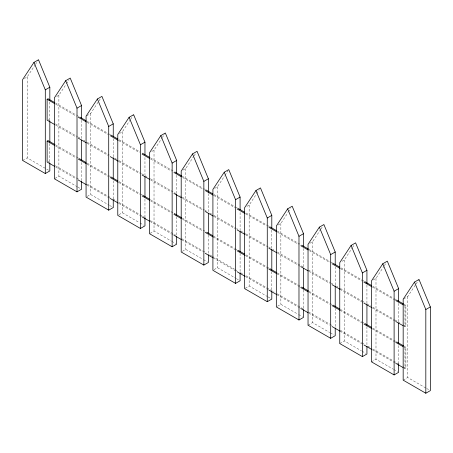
<?xml version="1.0" encoding="UTF-8"?>
<svg xmlns="http://www.w3.org/2000/svg" width="453" height="453" viewBox="0 0 453 453"><rect width="100%" height="100%" fill="white"/><g stroke="black" fill="none" stroke-linecap="round" stroke-linejoin="round"><path stroke-width="0.34" stroke-dasharray="2.27 1.7" d="M24.349 78.573L27.18 76.936L35.108 64.921M35.487 64.349L38.505 59.768M56.625 96.551L58.89 95.243L66.064 84.371M66.438 83.799L69.083 79.796M86.636 115.843L90.6 113.55L98.528 101.534M98.907 100.962L100.413 98.675M119.479 133.493L122.31 131.863L130.238 119.841M130.617 119.269L133.635 114.694M151.755 151.478L154.02 150.169L161.948 138.148M162.327 137.576L164.966 133.573M182.899 170.113L185.73 168.476L193.657 156.461M194.037 155.883L195.543 153.595M214.609 188.42L217.44 186.783L224.614 175.911M224.988 175.339L228.012 170.758M246.885 206.398L249.15 205.09L256.324 194.218M256.698 193.646L259.343 189.637M278.029 225.033L280.86 223.397L288.034 212.525M288.408 211.953L290.673 208.522M309.739 243.34L312.57 241.704L320.498 229.688M320.877 229.116L323.142 225.685M342.015 261.319L344.28 260.016L352.208 247.995M352.587 247.423L354.473 244.563M373.159 279.954L375.99 278.323L383.918 266.302M384.297 265.73L385.803 263.442M403.736 298.918L407.7 296.63L415.627 284.609M416.007 284.037L419.025 279.461M22.65 160.464L27.18 157.848L48.607 170.215M54.926 178.442L58.89 176.155L77.253 186.755M87.203 196.426L90.6 194.462L108.963 205.067M118.913 214.733L122.31 212.768L139.45 222.666M150.056 233.369L154.02 231.075L171.16 240.973M182.333 251.347L185.73 249.388L202.87 259.28M214.043 269.654L217.44 267.695L235.803 278.295M245.186 288.289L249.15 286.002L267.513 296.602M277.463 306.268L280.86 304.308L298 314.206M308.04 325.231L312.57 322.615L329.71 332.513M339.75 343.538L344.28 340.922L361.42 350.82M403.759 305.169L404.982 305.877L405.888 305.356L405.888 326.279L404.982 326.8L403.759 326.092M371.46 361.845L375.99 359.229L393.13 369.127M403.759 347.015L404.982 347.723L405.888 347.202L405.888 368.125L404.982 368.646L403.759 367.938M403.17 380.152L407.7 377.536L426.063 388.142M55.374 102.984L76.206 115.011M76.817 115.368L79.269 116.783M87.236 121.381L108.069 133.409M108.686 133.765L110.521 134.824M119.099 139.779L139.937 151.806M150.356 157.82L174.252 171.619M182.219 176.217L203.052 188.25M203.669 188.601L205.503 189.665M214.082 194.614L234.92 206.647M235.532 206.998L237.372 208.063M245.951 213.012L266.783 225.045M267.395 225.396L269.235 226.46M277.202 231.058L301.103 244.852M309.065 249.456L329.903 261.483M330.514 261.834L332.355 262.899M340.933 267.853L361.766 279.88M362.377 280.231L364.218 281.296M372.796 286.251L393.634 298.278M394.246 298.629L396.081 299.693M403.436 303.94L405.888 305.356M55.691 104.213L76.529 116.245M86.942 122.259L108.392 134.643M118.811 140.657L139.643 152.684M150.673 159.054L171.506 171.081M182.536 177.451L203.374 189.479M213.793 195.492L235.237 207.876M245.656 213.89L266.489 225.917M277.519 232.287L298.357 244.314M309.388 250.685L330.22 262.712M340.639 268.731L362.089 281.109M372.502 287.123L392.728 298.799M393.34 299.156L395.175 300.214M48.018 119.66L49.858 120.725M55.374 123.907L77.435 136.642M78.046 136.999L79.881 138.057M83.562 140.181L84.785 140.889M87.236 142.304L109.298 155.039M114.813 158.227L118.488 160.351M119.099 160.702L141.16 173.437M141.778 173.793L146.676 176.625M150.356 178.742L176.092 193.607M179.767 195.73L181.608 196.789M182.219 197.14L204.28 209.881M204.892 210.232L206.732 211.296M209.796 213.063L213.471 215.186M214.082 215.537L236.143 228.278M236.76 228.629L237.984 229.337M240.435 230.753L245.339 233.584M245.951 233.935L268.012 246.675M268.623 247.027L270.464 248.091M272.91 249.501L274.139 250.209M277.202 251.981L303.55 267.191M308.453 270.022L330.514 282.763M331.126 283.114L332.966 284.173M336.641 286.296L337.87 287.004M340.322 288.419L362.377 301.154M362.995 301.511L364.218 302.219M366.67 303.635L370.344 305.758M372.796 307.174L394.246 319.552M394.857 319.909L399.761 322.74M403.436 324.863L405.888 326.279M55.691 125.136L76.529 137.168M86.942 143.182L108.392 155.566M118.811 161.579L139.643 173.607M150.673 179.977L171.506 192.004M182.536 198.374L203.374 210.402M213.793 216.415L235.237 228.799M245.656 234.813L266.489 246.845M277.519 253.21L297.746 264.886M298.357 265.237L300.197 266.302M308.776 271.256L329.608 283.284M340.027 289.297L363.312 302.74M372.502 308.051L392.728 319.722M393.34 320.078L395.175 321.137M55.374 144.83L76.206 156.863M76.817 157.214L78.658 158.273M87.236 163.227L108.069 175.254M108.686 175.611L110.521 176.67M119.099 181.625L139.937 193.652M140.549 194.009L143.001 195.424M150.356 199.671L173.641 213.114M182.219 218.069L202.44 229.739M203.052 230.096L205.503 231.511M213.471 236.109L234.309 248.136M234.92 248.493L237.372 249.909M245.951 254.858L266.171 266.534M266.783 266.891L269.235 268.306M277.202 272.904L301.103 286.704M309.065 291.302L329.291 302.978M329.903 303.329L332.355 304.744M340.322 309.342L361.154 321.375M361.766 321.726L364.218 323.142M372.796 328.097L393.017 339.773M393.634 340.124L396.081 341.539M403.436 345.786L405.888 347.202M55.691 146.064L76.529 158.091M86.942 164.105L108.392 176.489M118.811 182.502L139.643 194.53M150.673 200.9L171.506 212.927M182.536 219.297L202.763 230.973M213.176 236.987L236.466 250.43M245.656 255.735L265.877 267.412M266.489 267.768L268.329 268.827M276.908 273.782L297.746 285.809M298.357 286.166L300.197 287.225M308.776 292.179L329.608 304.206M340.027 310.22L363.312 323.663M372.502 328.974L392.728 340.645M393.34 341.001L395.175 342.06M48.018 161.506L49.858 162.57M55.374 165.753L76.206 177.786M76.817 178.137L79.269 179.552M87.236 184.15L107.457 195.826M108.069 196.183L110.521 197.593M112.973 199.009L116.653 201.132M119.099 202.548L139.326 214.224M139.937 214.575L146.676 218.471M150.356 220.594L176.092 235.452M181.608 238.635L202.44 250.662M203.052 251.019L206.732 253.142M209.796 254.909L211.636 255.973M212.247 256.324L234.309 269.059M234.92 269.416L237.984 271.183M240.435 272.598L242.887 274.014M245.951 275.781L266.171 287.457M266.783 287.814L274.139 292.06M277.202 293.827L303.55 309.042M308.453 311.868L329.291 323.901M329.903 324.252L332.355 325.667M340.322 330.265L361.154 342.298M361.766 342.649L364.829 344.422M367.893 346.188L370.344 347.604M372.796 349.02L393.017 360.696M393.634 361.047L399.761 364.586M403.436 366.709L405.888 368.125M55.691 166.987L76.529 179.014M86.942 185.028L109.615 198.12M118.811 203.425L139.031 215.101M139.643 215.452L141.483 216.517M150.062 221.466L170.894 233.499M171.506 233.85L173.346 234.914M181.925 239.864L202.763 251.896M213.176 257.91L236.466 271.353M245.656 276.658L265.877 288.334M266.489 288.691L268.329 289.75M276.908 294.705L297.746 306.732M298.357 307.089L300.197 308.148M308.776 313.102L329.608 325.129M340.027 331.143L363.312 344.586M372.502 349.897L392.728 361.568M393.34 361.924L395.175 362.983M77.865 187.112L81.54 189.229M109.575 205.419L113.25 207.542M140.062 223.018L143.737 225.141M171.772 241.324L175.447 243.448M203.482 259.637L207.157 261.755M236.415 278.652L240.09 280.769M268.125 296.958L271.8 299.076M298.612 314.558L302.287 316.675M330.322 332.864L333.997 334.988M362.032 351.171L365.707 353.295M393.742 369.478L397.417 371.602M426.675 388.493L429.127 389.908M407.7 296.63L407.7 377.536M404.982 305.877L404.982 326.8M404.982 347.723L404.982 368.646M398.64 303.385L398.64 321.67M398.64 345.582L398.64 363.867M375.99 278.323L375.99 359.229M366.93 285.079L366.93 303.363M366.93 326.573L366.93 345.56M344.28 260.016L344.28 340.922M335.22 266.766L335.22 285.056M335.22 308.267L335.22 326.551M312.57 241.704L312.57 322.615M303.51 248.459L303.51 267.451M303.51 289.954L303.51 308.946M280.86 223.397L280.86 304.308M271.8 230.152L271.8 248.442M271.8 271.647L271.8 290.639M249.15 205.09L249.15 286.002M240.09 212.548L240.09 230.13M240.09 253.34L240.09 272.332M217.44 186.783L217.44 267.695M208.38 193.539L208.38 212.525M208.38 235.033L208.38 254.02M185.73 168.476L185.73 249.388M176.67 175.232L176.67 193.516M176.67 216.727L176.67 235.713M154.02 150.169L154.02 231.075M144.96 157.627L144.96 175.209M144.96 199.122L144.96 217.406M122.31 131.863L122.31 212.768M113.25 138.618L113.25 156.902M113.25 180.815L113.25 199.099M90.6 113.55L90.6 194.462M81.54 120.305L81.54 138.595M81.54 162.508L81.54 180.792M58.89 95.243L58.89 176.155M49.83 101.999L49.83 120.288M49.83 143.493L49.83 162.485M27.18 76.936L27.18 157.848"/><path stroke-width="0.68" d="M49.83 100.594L49.83 87.231L38.505 59.768L33.975 62.384L22.65 79.552L22.65 160.464L45.3 173.539L49.83 170.923L49.83 163.188M81.54 118.199L81.54 105.538L70.215 78.075L65.685 80.691L54.36 97.859L54.36 178.771L77.01 191.846L81.54 189.229L81.54 181.494M113.25 136.506L113.25 123.845L101.925 96.387L97.395 98.997L86.07 116.166L86.07 197.078L108.72 210.152L113.25 207.542L113.25 199.801M144.96 154.813L144.96 142.151L133.635 114.694L129.105 117.31L117.78 134.473L117.78 215.385L140.43 228.465L144.96 225.849L144.96 218.108M176.67 173.12L176.67 160.464L165.345 133.001L160.815 135.617L149.49 152.786L149.49 233.691L172.14 246.772L176.67 244.156L176.67 236.421M208.38 192.134L208.38 178.771L197.055 151.308L192.525 153.924L181.2 171.092L181.2 251.998L203.85 265.079L208.38 262.463L208.38 254.728M240.09 209.733L240.09 197.078L228.765 169.615L224.235 172.231L212.91 189.399L212.91 270.311L235.56 283.385L240.09 280.769L240.09 273.034M271.8 228.046L271.8 215.385L260.475 187.921L255.945 190.537L244.62 207.706L244.62 288.618L267.27 301.692L271.8 299.076L271.8 291.341M303.51 246.353L303.51 233.691L292.185 206.228L287.655 208.844L276.33 226.013L276.33 306.924L298.98 319.999L303.51 317.383L303.51 309.648M335.22 264.66L335.22 251.998L323.895 224.535L319.365 227.151L308.04 244.32L308.04 325.231L330.69 338.306L335.22 335.69L335.22 327.955M366.93 283.669L366.93 270.305L355.605 242.848L351.075 245.458L339.75 262.627L339.75 343.538L362.4 356.613L366.93 354.003L366.93 346.262M398.64 301.273L398.64 288.612L387.315 261.154L382.785 263.771L371.46 280.939L371.46 361.845L394.11 374.925L398.64 372.309L398.64 364.569M414.495 282.077L403.17 299.246L403.17 380.152L425.82 393.232L430.35 390.616L430.35 306.924L419.025 279.461L414.495 282.077L425.82 309.535L425.82 393.232M45.3 173.539L45.3 89.847L49.83 87.231M54.468 124.433L47.112 120.187L47.112 99.264L48.018 98.737L54.756 102.633M77.01 191.846L77.01 108.154L81.54 105.538M54.468 166.279L47.112 162.032L47.112 141.109L48.018 140.583L54.756 144.479M108.72 210.152L108.72 126.461L113.25 123.845M140.43 228.465L140.43 144.767L144.96 142.151M172.14 246.772L172.14 163.074L176.67 160.464M203.85 265.079L203.85 181.387L208.38 178.771M235.56 283.385L235.56 199.694L240.09 197.078M267.27 301.692L267.27 218.001L271.8 215.385M298.98 319.999L298.98 236.307L303.51 233.691M330.69 338.306L330.69 254.614L335.22 251.998M362.4 356.613L362.4 272.921L366.93 270.305M394.11 374.925L394.11 291.228L398.64 288.612M425.82 309.535L430.35 306.924M79.881 117.134L86.013 120.674M111.138 135.181L117.876 139.071M142.389 153.222L149.739 157.468M174.864 171.976L181.608 175.866M206.121 190.017L212.859 193.907M237.984 208.414L244.722 212.304M269.846 226.811L276.59 230.702M301.715 245.209L308.453 249.099M332.966 263.25L339.705 267.145M364.829 281.647L371.573 285.543M396.698 300.045L403.436 303.94M47.112 99.264L54.468 103.505M78.363 117.304L86.33 121.902M110.232 135.702L118.193 140.3M142.095 154.099L149.45 158.346M173.958 172.497L181.313 176.744M205.215 190.537L213.176 195.141M237.078 208.935L245.045 213.539M268.94 227.332L276.296 231.579M300.809 245.73L308.159 249.977M332.06 263.776L340.027 268.374M363.923 282.174L371.89 286.772M395.792 300.571L403.142 304.812M78.363 138.227L86.33 142.825M110.232 156.625L118.193 161.223M142.095 175.022L149.45 179.269M173.958 193.42L181.313 197.667M205.215 211.466L213.176 216.064M237.078 229.858L245.045 234.461M268.94 248.255L276.296 252.502M300.809 266.653L308.159 270.9M332.06 284.699L340.027 289.297M363.923 303.097L371.89 307.695M395.792 321.494L403.142 325.735M79.269 158.629L86.013 162.519M111.138 177.027L117.876 180.917M143.001 195.424L149.739 199.314M174.252 213.465L181.608 217.712M206.732 232.219L212.859 235.753M237.984 250.26L244.722 254.15M269.846 268.657L276.59 272.547M301.715 287.055L308.453 290.945M332.966 305.101L339.705 308.991M364.829 323.493L371.573 327.389M396.698 341.89L403.436 345.786M47.112 141.109L54.468 145.356M78.363 159.15L86.33 163.754M110.232 177.548L118.193 182.146M142.095 195.945L149.45 200.192M173.958 214.343L181.313 218.589M205.215 232.389L213.176 236.987M237.078 250.786L245.045 255.384M268.94 269.178L276.296 273.425M300.809 287.576L308.159 291.823M332.06 305.622L340.027 310.22M363.923 324.02L371.89 328.618M395.792 342.417L403.142 346.664M78.363 180.073L86.33 184.677M110.232 198.471L118.193 203.074M142.095 216.868L149.45 221.115M173.958 235.266L181.313 239.512M205.215 253.312L213.176 257.91M237.078 271.709L245.045 276.307M268.94 290.107L276.296 294.348M300.809 308.499L308.159 312.746M332.06 326.545L340.027 331.143M363.923 344.943L371.89 349.54M395.792 363.34L403.142 367.587M382.785 263.771L394.11 291.228M351.075 245.458L362.4 272.921M319.365 227.151L330.69 254.614M287.655 208.844L298.98 236.307M255.945 190.537L267.27 218.001M224.235 172.231L235.56 199.694M192.525 153.924L203.85 181.387M160.815 135.617L172.14 163.074M129.105 117.31L140.43 144.767M97.395 98.997L108.72 126.461M65.685 80.691L77.01 108.154M33.975 62.384L45.3 89.847M398.64 323.074L398.64 343.47M366.93 304.767L366.93 325.163M335.22 285.758L335.22 306.857M303.51 268.153L303.51 288.55M271.8 249.144L271.8 270.243M240.09 231.54L240.09 251.936M208.38 213.233L208.38 233.629M176.67 194.218L176.67 215.317M144.96 176.613L144.96 197.01M113.25 157.604L113.25 178.703M81.54 140L81.54 160.396M49.83 120.991L49.83 142.089"/></g></svg>
